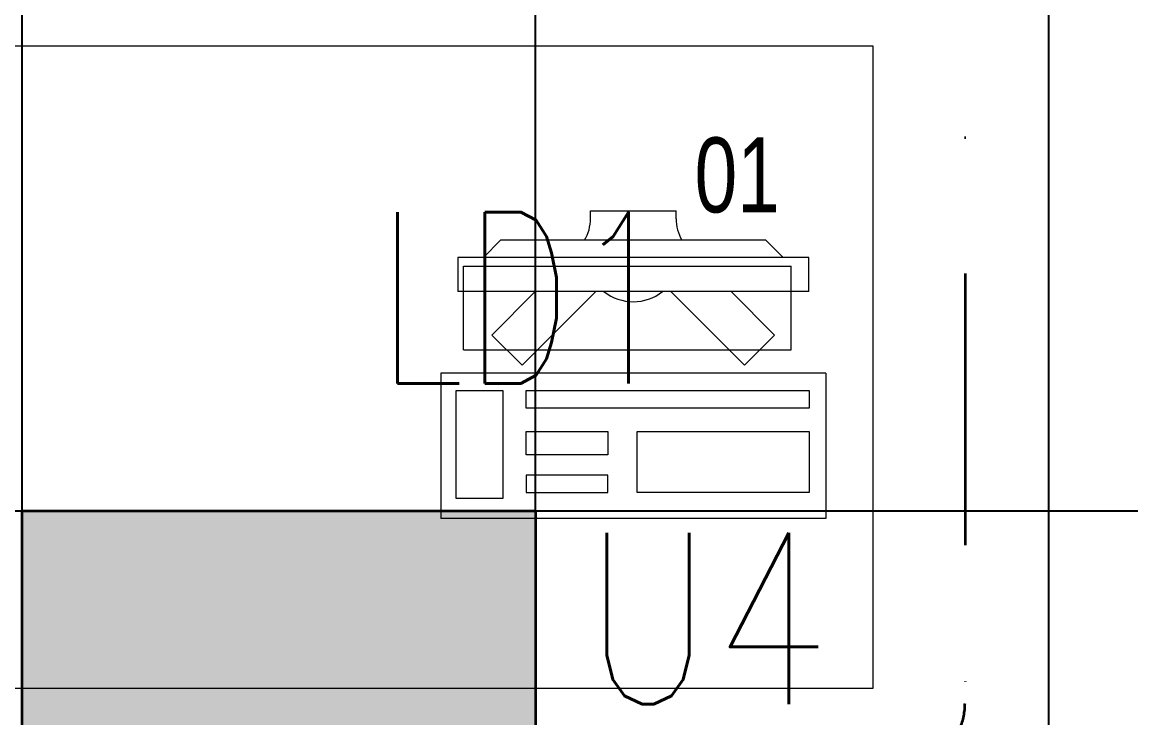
# Model space of a CAD drawing. Header units: inches. Extents: x -12418 to 183584, y -29325 to 19878.
# Drawn here: x 20400 to 21696, y -9242 to -8430 of the extents above; entities that cross this region are included whole.
import ezdxf
from ezdxf.enums import TextEntityAlignment as Align

# ---------------------------------------------------------------- set-up
doc = ezdxf.new("R2010")
doc.units = ezdxf.units.IN
doc.header["$LTSCALE"] = 25
doc.header["$MEASUREMENT"] = 0
doc.linetypes.add('DASHDOT', pattern=[25.4, 12.7, -6.35, 0, -6.35])
doc.layers.get('0').update_dxf_attribs({"color": 8})
for name, color, linetype, lineweight in [('00-Ground Floor$0$72_EGR_EQP_TAG', 142, 'Continuous', 5), ('00-Ground Floor$0$LOADING', 253, 'Continuous', 5), ('E-LITE-CIRC', 6, 'Continuous', 25), ('E-LITE-CIRC-NUMB', 6, 'Continuous', 25), ('E-LITE-CLNG', 150, 'Continuous', 35), ('E-LITE-CLNG-CNDT', 6, 'DASHDOT', 35), ('E-LITE-CTRL', 6, 'Continuous', 25), ('E-LITE-IDEN', 6, 'Continuous', 25)]:
    doc.layers.add(name, color=color, linetype=linetype, lineweight=lineweight)
doc.layers.add('00-Ground Floor$0$False Ceiling', color=251, linetype='Continuous')
doc.styles.add('00-Ground Floor$0$X3G_ENTITY_257CFD', font='swisscl.ttf', dxfattribs={"height": 200})
doc.styles.add('DC_Simplex', font='SIMPLEX.shx', dxfattribs={"width": 0.7})

# ---------------------------------------------------------------- blocks, each defined once
blk = doc.blocks.new('00-Ground Floor$0$ITCWLS1-P')
at = {"layer": '00-Ground Floor$0$LOADING'}
for p, q in [((-0.17, 0.45), (-0.17, 0)), ((-0.17, 0.45), (0, 0.45)), ((0, 0.45), (0, 0)), ((-0.2651, 0.43, 0), (-0.3051, 0.43, 0)), ((-0.3051, 0.43, 0), (-0.3051, 0.02, 0)), ((-0.2651, 0.43, 0), (-0.2651, 0.02, 0)), ((-0.1496, 0.4305), (-0.1291, 0.4305)), ((-0.1291, 0.4305), (-0.1291, 0.4089)), ((-0.197, 0.4094), (-0.295, 0.4094)), ((-0.295, 0.0264), (-0.295, 0.4094)), ((-0.197, 0.0264), (-0.197, 0.4094)), ((-0.3251, 0.38, 0), (-0.3051, 0.4, 0)), ((-0.3251, 0.38, 0), (-0.3251, 0.07, 0)), ((-0.3503, 0.275), (-0.3596, 0.275)), ((-0.3596, 0.175), (-0.3596, 0.275)), ((-0.3503, 0.175), (-0.3596, 0.175)), ((-0.3251, 0.07, 0), (-0.3051, 0.05, 0)), ((-0.197, 0.0264), (-0.295, 0.0264)), ((-0.3051, 0.02, 0), (-0.2651, 0.02, 0)), ((-0.17, 0), (0, 0))]:
    blk.add_line(p, q, dxfattribs=at)
at = {"layer": '00-Ground Floor$0$LOADING', "extrusion": (2.48281e-10, 3.18408e-10, -1)}
for p, q in [((-0.2651, 0.3395), (-0.2144, 0.3902)), ((-0.1791, 0.3548), (-0.2144, 0.3902)), ((-0.2651, 0.2688), (-0.1791, 0.3548))]:
    blk.add_line(p, q, dxfattribs=at)
at = {"layer": '00-Ground Floor$0$LOADING', "extrusion": (2.48281e-10, -3.18408e-10, -1)}
for p, q in [((-0.2651, 0.1812), (-0.1791, 0.0952)), ((-0.2651, 0.1105), (-0.2144, 0.0598)), ((-0.1791, 0.0952), (-0.2144, 0.0598))]:
    blk.add_line(p, q, dxfattribs=at)
at = {"layer": '00-Ground Floor$0$LOADING'}
for points in [[(-0.1291, 0.4089), (-0.1291, 0.1), (-0.1496, 0.1), (-0.1496, 0.4305)], [(-0.1496, 0.1), (-0.1496, 0.1), (-0.1496, 0.1), (-0.1496, 0.1), (-0.1496, 0.1), (-0.1496, 0.1), (-0.1496, 0.1), (-0.1496, 0.1), (-0.1496, 0.1)], [(-0.1496, 0.1), (-0.1496, 0.1), (-0.1496, 0.1), (-0.1496, 0.1), (-0.1496, 0.1), (-0.1496, 0.1), (-0.1496, 0.1), (-0.1496, 0.1), (-0.1496, 0.1), (-0.1496, 0.1), (-0.1496, 0.1), (-0.1496, 0.1), (-0.1496, 0.1), (-0.1496, 0.1), (-0.1496, 0.1), (-0.1496, 0.1), (-0.1496, 0.1), (-0.1496, 0.1)], [(-0.1496, 0.1), (-0.1496, 0.1), (-0.1496, 0.1), (-0.1496, 0.1), (-0.1496, 0.1), (-0.1496, 0.1), (-0.1496, 0.1), (-0.1496, 0.1), (-0.1496, 0.1), (-0.1496, 0.1)], [(-0.1496, 0.1), (-0.1496, 0.1), (-0.1496, 0.1), (-0.1496, 0.1), (-0.1496, 0.1), (-0.1496, 0.1), (-0.1496, 0.1)], [(-0.1496, 0.1), (-0.1496, 0.1), (-0.1496, 0.1), (-0.1496, 0.1), (-0.1496, 0.1), (-0.1496, 0.1), (-0.1496, 0.1), (-0.1496, 0.1), (-0.1496, 0.1), (-0.1496, 0.1)], [(-0.1496, 0.1), (-0.1496, 0.1), (-0.1496, 0.1), (-0.1496, 0.1), (-0.1496, 0.1), (-0.1496, 0.1), (-0.1496, 0.1), (-0.1496, 0.1), (-0.1496, 0.1), (-0.1496, 0.1), (-0.1496, 0.1), (-0.1496, 0.1), (-0.1496, 0.1), (-0.1496, 0.1), (-0.1496, 0.1)], [(-0.1496, 0.1), (-0.1496, 0.1), (-0.1496, 0.1), (-0.1496, 0.1), (-0.1496, 0.1), (-0.1496, 0.1), (-0.1496, 0.1), (-0.1496, 0.1), (-0.1496, 0.1), (-0.1496, 0.1)], [(-0.1496, 0.1), (-0.1496, 0.1), (-0.1496, 0.1), (-0.1496, 0.1), (-0.1496, 0.1), (-0.1496, 0.1), (-0.1496, 0.1), (-0.1496, 0.1), (-0.1496, 0.1), (-0.1496, 0.1)], [(-0.1496, 0.1), (-0.1496, 0.1), (-0.1496, 0.1), (-0.1496, 0.1), (-0.1496, 0.1), (-0.1496, 0.1), (-0.1496, 0.1), (-0.1496, 0.1), (-0.1496, 0.1), (-0.1496, 0.1), (-0.1496, 0.1), (-0.1496, 0.1), (-0.1496, 0.1), (-0.1496, 0.1), (-0.1496, 0.1), (-0.1496, 0.1), (-0.1496, 0.1), (-0.1496, 0.1), (-0.1496, 0.1), (-0.1496, 0.1), (-0.1496, 0.1), (-0.1496, 0.1), (-0.1496, 0.1), (-0.1496, 0.1), (-0.1496, 0.1), (-0.1496, 0.1), (-0.1496, 0.1), (-0.1496, 0.1), (-0.1496, 0.1), (-0.1496, 0.1), (-0.1496, 0.1), (-0.1496, 0.1), (-0.1496, 0.1), (-0.1496, 0.1), (-0.1496, 0.1), (-0.1496, 0.1), (-0.1496, 0.1), (-0.1496, 0.1), (-0.1496, 0.1), (-0.1496, 0.1), (-0.1496, 0.1), (-0.1496, 0.1), (-0.1496, 0.1), (-0.1496, 0.1), (-0.1496, 0.1), (-0.1496, 0.1), (-0.1496, 0.1), (-0.1496, 0.1), (-0.1496, 0.1), (-0.1496, 0.1), (-0.1496, 0.1), (-0.1496, 0.1), (-0.1496, 0.1), (-0.1496, 0.1)], [(-0.1496, 0.1), (-0.1496, 0.1), (-0.1496, 0.1), (-0.1496, 0.1), (-0.1496, 0.1), (-0.1496, 0.1), (-0.1496, 0.1), (-0.1496, 0.1), (-0.1496, 0.1), (-0.1496, 0.1), (-0.1496, 0.1), (-0.1496, 0.1), (-0.1496, 0.1), (-0.1496, 0.1), (-0.1496, 0.1), (-0.1496, 0.1), (-0.1496, 0.1), (-0.1496, 0.1), (-0.1496, 0.1), (-0.1496, 0.1), (-0.1496, 0.1), (-0.1496, 0.1), (-0.1496, 0.1), (-0.1496, 0.1), (-0.1496, 0.1), (-0.1496, 0.1), (-0.1496, 0.1), (-0.1496, 0.1), (-0.1496, 0.1), (-0.1496, 0.1), (-0.1496, 0.1), (-0.1496, 0.1), (-0.1496, 0.1), (-0.1496, 0.1), (-0.1496, 0.1), (-0.1496, 0.1), (-0.1496, 0.1), (-0.1496, 0.1), (-0.1496, 0.1), (-0.1496, 0.1), (-0.1496, 0.1), (-0.1496, 0.1), (-0.1496, 0.1), (-0.1496, 0.1), (-0.1496, 0.1), (-0.1496, 0.1), (-0.1496, 0.1), (-0.1496, 0.1), (-0.1496, 0.1), (-0.1496, 0.1), (-0.1496, 0.1), (-0.1496, 0.1), (-0.1496, 0.1), (-0.1496, 0.1), (-0.1496, 0.1), (-0.1496, 0.1), (-0.1496, 0.1), (-0.1496, 0.1), (-0.1496, 0.1), (-0.1496, 0.1), (-0.1496, 0.1), (-0.1496, 0.1), (-0.1496, 0.1), (-0.1496, 0.1), (-0.1496, 0.1), (-0.1496, 0.1), (-0.1496, 0.1), (-0.1496, 0.1), (-0.1496, 0.1), (-0.1496, 0.1), (-0.1496, 0.1), (-0.1496, 0.1), (-0.1496, 0.1), (-0.1496, 0.1), (-0.1496, 0.1), (-0.1496, 0.1), (-0.1496, 0.1), (-0.1496, 0.1), (-0.1496, 0.1), (-0.1496, 0.1), (-0.1496, 0.1), (-0.1496, 0.1), (-0.1496, 0.1), (-0.1496, 0.1), (-0.1496, 0.1), (-0.1496, 0.1), (-0.1496, 0.1), (-0.1496, 0.1), (-0.1496, 0.1)], [(-0.1496, 0.1), (-0.1496, 0.1), (-0.1496, 0.1), (-0.1496, 0.1), (-0.1496, 0.1), (-0.1496, 0.1), (-0.1496, 0.1), (-0.1496, 0.1), (-0.1496, 0.1), (-0.1496, 0.1), (-0.1496, 0.1), (-0.1496, 0.1)], [(-0.1496, 0.1), (-0.1496, 0.1), (-0.1496, 0.1), (-0.1496, 0.1), (-0.1496, 0.1), (-0.1496, 0.1), (-0.1496, 0.1)], [(-0.1496, 0.1), (-0.1496, 0.1), (-0.1496, 0.1), (-0.1496, 0.1), (-0.1496, 0.1), (-0.1496, 0.1), (-0.1496, 0.1), (-0.1496, 0.1), (-0.1496, 0.1), (-0.1496, 0.1), (-0.1496, 0.1), (-0.1496, 0.1), (-0.1496, 0.1), (-0.1496, 0.1), (-0.1496, 0.1), (-0.1496, 0.1), (-0.1496, 0.1)], [(-0.1496, 0.1), (-0.1496, 0.1), (-0.1496, 0.1), (-0.1496, 0.1), (-0.1496, 0.1), (-0.1496, 0.1), (-0.1496, 0.1), (-0.1496, 0.1), (-0.1496, 0.1), (-0.1496, 0.1), (-0.1496, 0.1), (-0.1496, 0.1), (-0.1496, 0.1), (-0.1496, 0.1), (-0.1496, 0.1), (-0.1496, 0.1), (-0.1496, 0.1), (-0.1496, 0.1), (-0.1496, 0.1), (-0.1496, 0.1), (-0.1496, 0.1), (-0.1496, 0.1), (-0.1496, 0.1), (-0.1496, 0.1), (-0.1496, 0.1), (-0.1496, 0.1), (-0.1496, 0.1), (-0.1496, 0.1), (-0.1496, 0.1), (-0.1496, 0.1), (-0.1496, 0.1), (-0.1496, 0.1), (-0.1496, 0.1), (-0.1496, 0.1), (-0.1496, 0.1), (-0.1496, 0.1), (-0.1496, 0.1), (-0.1496, 0.1), (-0.1496, 0.1), (-0.1496, 0.1), (-0.1496, 0.1), (-0.1496, 0.1), (-0.1496, 0.1), (-0.1496, 0.1), (-0.1496, 0.1), (-0.1496, 0.1), (-0.1496, 0.1), (-0.1496, 0.1), (-0.1496, 0.1), (-0.1496, 0.1), (-0.1496, 0.1), (-0.1496, 0.1), (-0.1496, 0.1), (-0.1496, 0.1), (-0.1496, 0.1), (-0.1496, 0.1), (-0.1496, 0.1), (-0.1496, 0.1), (-0.1496, 0.1), (-0.1496, 0.1), (-0.1496, 0.1), (-0.1496, 0.1), (-0.1496, 0.1), (-0.1496, 0.1), (-0.1496, 0.1), (-0.1496, 0.1), (-0.1496, 0.1), (-0.1496, 0.1), (-0.1496, 0.1), (-0.1496, 0.1), (-0.1496, 0.1), (-0.1496, 0.1), (-0.1496, 0.1), (-0.1496, 0.1), (-0.1496, 0.1), (-0.1496, 0.1), (-0.1496, 0.1), (-0.1496, 0.1), (-0.1496, 0.1), (-0.1496, 0.1), (-0.1496, 0.1), (-0.1496, 0.1), (-0.1496, 0.1), (-0.1496, 0.1), (-0.1496, 0.1), (-0.1496, 0.1), (-0.1496, 0.1), (-0.1496, 0.1), (-0.1496, 0.1), (-0.1496, 0.1), (-0.1496, 0.1), (-0.1496, 0.1), (-0.1496, 0.1), (-0.1496, 0.1), (-0.1496, 0.1), (-0.1496, 0.1), (-0.1496, 0.1), (-0.1496, 0.1), (-0.1496, 0.1), (-0.1496, 0.1), (-0.1496, 0.1), (-0.1496, 0.1), (-0.1496, 0.1), (-0.1496, 0.1), (-0.1496, 0.1), (-0.1496, 0.1), (-0.1496, 0.1), (-0.1496, 0.1), (-0.1496, 0.1), (-0.1496, 0.1), (-0.1496, 0.1)], [(-0.1496, 0.1), (-0.1496, 0.1), (-0.1496, 0.1), (-0.1496, 0.1), (-0.1496, 0.1), (-0.1496, 0.1), (-0.1496, 0.1), (-0.1496, 0.1)]]:
    blk.add_lwpolyline(points, dxfattribs=at)
for points in [[(-0.1019, 0.4305), (-0.0304, 0.4305), (-0.0304, 0.2294), (-0.1019, 0.2294)], [(-0.1019, 0.1954), (-0.0747, 0.1954), (-0.0747, 0.1), (-0.1019, 0.1)], [(-0.0304, 0.1954), (-0.0508, 0.1954), (-0.0508, 0.1), (-0.0304, 0.1)], [(-0.1496, 0.1), (-0.1496, 0.1), (-0.1496, 0.1), (-0.1496, 0.1), (-0.1496, 0.1), (-0.1496, 0.1), (-0.1496, 0.1), (-0.1496, 0.1), (-0.1496, 0.1), (-0.1496, 0.1), (-0.1496, 0.1), (-0.1496, 0.1), (-0.1496, 0.1), (-0.1496, 0.1), (-0.1496, 0.1), (-0.1496, 0.1), (-0.1496, 0.1), (-0.1496, 0.1), (-0.1496, 0.1), (-0.1496, 0.1), (-0.1496, 0.1), (-0.1496, 0.1), (-0.1496, 0.1), (-0.1496, 0.1), (-0.1496, 0.1), (-0.1496, 0.1), (-0.1496, 0.1), (-0.1496, 0.1), (-0.1496, 0.1), (-0.1496, 0.1), (-0.1496, 0.1), (-0.1496, 0.1), (-0.1496, 0.1), (-0.1496, 0.1), (-0.1496, 0.1), (-0.1496, 0.1), (-0.1496, 0.1), (-0.1496, 0.1), (-0.1496, 0.1), (-0.1496, 0.1), (-0.1496, 0.1), (-0.1496, 0.1), (-0.1496, 0.1), (-0.1496, 0.1), (-0.1496, 0.1), (-0.1496, 0.1), (-0.1496, 0.1), (-0.1496, 0.1), (-0.1496, 0.1), (-0.1496, 0.1), (-0.1496, 0.1), (-0.1496, 0.1), (-0.1496, 0.1), (-0.1496, 0.1), (-0.1496, 0.1), (-0.1496, 0.1), (-0.1496, 0.1), (-0.1496, 0.1), (-0.1496, 0.1), (-0.1496, 0.1), (-0.1496, 0.1), (-0.1496, 0.1), (-0.1496, 0.1), (-0.1496, 0.1), (-0.1496, 0.1), (-0.1496, 0.1), (-0.1496, 0.1), (-0.1496, 0.1), (-0.1496, 0.1), (-0.1496, 0.1), (-0.1496, 0.1), (-0.1496, 0.1), (-0.1496, 0.1), (-0.1496, 0.1), (-0.1496, 0.1), (-0.1496, 0.1), (-0.1496, 0.1), (-0.1496, 0.1), (-0.1496, 0.1), (-0.1496, 0.1), (-0.1496, 0.1), (-0.1496, 0.1), (-0.1496, 0.1), (-0.1496, 0.1), (-0.1496, 0.1), (-0.1496, 0.1), (-0.1496, 0.1), (-0.1496, 0.1), (-0.1496, 0.1), (-0.1496, 0.1), (-0.1496, 0.1), (-0.1496, 0.1), (-0.1496, 0.1), (-0.1496, 0.1), (-0.1496, 0.1), (-0.1496, 0.1), (-0.1496, 0.1), (-0.1496, 0.1), (-0.1496, 0.1), (-0.1496, 0.1), (-0.1496, 0.1), (-0.1496, 0.1), (-0.1496, 0.1), (-0.1496, 0.1), (-0.1496, 0.1), (-0.1496, 0.1), (-0.1496, 0.1), (-0.1496, 0.1), (-0.1496, 0.1), (-0.1496, 0.1), (-0.1496, 0.1), (-0.1496, 0.1), (-0.1496, 0.1), (-0.1496, 0.1), (-0.1496, 0.1), (-0.1496, 0.1), (-0.1496, 0.1), (-0.1496, 0.1), (-0.1496, 0.1), (-0.1496, 0.1), (-0.1496, 0.1), (-0.1496, 0.1), (-0.1496, 0.1), (-0.1496, 0.1), (-0.1496, 0.1), (-0.1496, 0.1), (-0.1496, 0.1), (-0.1496, 0.1), (-0.1496, 0.1), (-0.1496, 0.1), (-0.1496, 0.1), (-0.1496, 0.1), (-0.1496, 0.1), (-0.1496, 0.1), (-0.1496, 0.1), (-0.1496, 0.1), (-0.1496, 0.1), (-0.1496, 0.1), (-0.1496, 0.1), (-0.1496, 0.1), (-0.1496, 0.1), (-0.1496, 0.1), (-0.1496, 0.1), (-0.1496, 0.1), (-0.1496, 0.1), (-0.1496, 0.1), (-0.1496, 0.1), (-0.1496, 0.1), (-0.1496, 0.1), (-0.1496, 0.1), (-0.1496, 0.1), (-0.1496, 0.1), (-0.1496, 0.1), (-0.1496, 0.1), (-0.1496, 0.1), (-0.1496, 0.1), (-0.1496, 0.1), (-0.1496, 0.1), (-0.1496, 0.1), (-0.1496, 0.1), (-0.1496, 0.1), (-0.1496, 0.1), (-0.1496, 0.1), (-0.1496, 0.1), (-0.1496, 0.1), (-0.1496, 0.1), (-0.1496, 0.1), (-0.1496, 0.1), (-0.1496, 0.1), (-0.1496, 0.1), (-0.1496, 0.1), (-0.1496, 0.1), (-0.1496, 0.1), (-0.1496, 0.1), (-0.1496, 0.1), (-0.1496, 0.1), (-0.1496, 0.1), (-0.1496, 0.1), (-0.1496, 0.1), (-0.1496, 0.1), (-0.1496, 0.1), (-0.1496, 0.1), (-0.1496, 0.1), (-0.1496, 0.1), (-0.1496, 0.1), (-0.1496, 0.1), (-0.1496, 0.1), (-0.1496, 0.1), (-0.1496, 0.1), (-0.1496, 0.1), (-0.1496, 0.1), (-0.1496, 0.1), (-0.1496, 0.1), (-0.1496, 0.1), (-0.1496, 0.1), (-0.1496, 0.1), (-0.1496, 0.1), (-0.1496, 0.1), (-0.1496, 0.1), (-0.1496, 0.1), (-0.1496, 0.1), (-0.1496, 0.1), (-0.1496, 0.1), (-0.1496, 0.1), (-0.1496, 0.1), (-0.1496, 0.1), (-0.1496, 0.1), (-0.1496, 0.1), (-0.1496, 0.1), (-0.1496, 0.1), (-0.1496, 0.1), (-0.1496, 0.1), (-0.1496, 0.1), (-0.1496, 0.1), (-0.1496, 0.1), (-0.1496, 0.1), (-0.1496, 0.1), (-0.1496, 0.1), (-0.1496, 0.1), (-0.1496, 0.1), (-0.1496, 0.1), (-0.1496, 0.1), (-0.1496, 0.1), (-0.1496, 0.1), (-0.1496, 0.1), (-0.1496, 0.1), (-0.1496, 0.1), (-0.1496, 0.1), (-0.1496, 0.1), (-0.1496, 0.1), (-0.1496, 0.1), (-0.1496, 0.1), (-0.1496, 0.1), (-0.1496, 0.1), (-0.1496, 0.1), (-0.1496, 0.1), (-0.1496, 0.1), (-0.1496, 0.1), (-0.1496, 0.1), (-0.1496, 0.1), (-0.1496, 0.1), (-0.1496, 0.1), (-0.1496, 0.1), (-0.1496, 0.1), (-0.1496, 0.1), (-0.1496, 0.1), (-0.1496, 0.1), (-0.1496, 0.1), (-0.1496, 0.1), (-0.1496, 0.1), (-0.1496, 0.1), (-0.1496, 0.1), (-0.1496, 0.1), (-0.1496, 0.1), (-0.1496, 0.1), (-0.1496, 0.1), (-0.1496, 0.1), (-0.1496, 0.1), (-0.1496, 0.1), (-0.1496, 0.1), (-0.1496, 0.1), (-0.1496, 0.1), (-0.1496, 0.1), (-0.1496, 0.1), (-0.1496, 0.1), (-0.1496, 0.1), (-0.1496, 0.1), (-0.1496, 0.1), (-0.1496, 0.1), (-0.1496, 0.1), (-0.1496, 0.1), (-0.1496, 0.1), (-0.1496, 0.1), (-0.1496, 0.1), (-0.1496, 0.1), (-0.1496, 0.1), (-0.1496, 0.1)], [(-0.1496, 0.1), (-0.1496, 0.1), (-0.1496, 0.1), (-0.1496, 0.1), (-0.1496, 0.1), (-0.1496, 0.1), (-0.1496, 0.1), (-0.1496, 0.1), (-0.1496, 0.1), (-0.1496, 0.1), (-0.1496, 0.1), (-0.1496, 0.1), (-0.1496, 0.1), (-0.1496, 0.1), (-0.1496, 0.1), (-0.1496, 0.1), (-0.1496, 0.1), (-0.1496, 0.1), (-0.1496, 0.1), (-0.1496, 0.1), (-0.1496, 0.1), (-0.1496, 0.1), (-0.1496, 0.1), (-0.1496, 0.1), (-0.1496, 0.1), (-0.1496, 0.1), (-0.1496, 0.1), (-0.1496, 0.1), (-0.1496, 0.1), (-0.1496, 0.1), (-0.1496, 0.1), (-0.1496, 0.1), (-0.1496, 0.1), (-0.1496, 0.1), (-0.1496, 0.1), (-0.1496, 0.1), (-0.1496, 0.1), (-0.1496, 0.1), (-0.1496, 0.1), (-0.1496, 0.1), (-0.1496, 0.1), (-0.1496, 0.1), (-0.1496, 0.1), (-0.1496, 0.1), (-0.1496, 0.1), (-0.1496, 0.1), (-0.1496, 0.1), (-0.1496, 0.1), (-0.1496, 0.1), (-0.1496, 0.1), (-0.1496, 0.1), (-0.1496, 0.1), (-0.1496, 0.1), (-0.1496, 0.1), (-0.1496, 0.1), (-0.1496, 0.1), (-0.1496, 0.1), (-0.1496, 0.1), (-0.1496, 0.1), (-0.1496, 0.1), (-0.1496, 0.1), (-0.1496, 0.1), (-0.1496, 0.1), (-0.1496, 0.1), (-0.1496, 0.1), (-0.1496, 0.1), (-0.1496, 0.1), (-0.1496, 0.1), (-0.1496, 0.1), (-0.1496, 0.1), (-0.1496, 0.1), (-0.1496, 0.1), (-0.1496, 0.1), (-0.1496, 0.1), (-0.1496, 0.1), (-0.1496, 0.1), (-0.1496, 0.1), (-0.1496, 0.1), (-0.1496, 0.1), (-0.1496, 0.1), (-0.1496, 0.1), (-0.1496, 0.1), (-0.1496, 0.1), (-0.1496, 0.1), (-0.1496, 0.1), (-0.1496, 0.1), (-0.1496, 0.1), (-0.1496, 0.1), (-0.1496, 0.1), (-0.1496, 0.1), (-0.1496, 0.1), (-0.1496, 0.1), (-0.1496, 0.1), (-0.1496, 0.1), (-0.1496, 0.1), (-0.1496, 0.1), (-0.1496, 0.1), (-0.1496, 0.1), (-0.1496, 0.1), (-0.1496, 0.1), (-0.1496, 0.1), (-0.1496, 0.1), (-0.1496, 0.1), (-0.1496, 0.1), (-0.1496, 0.1), (-0.1496, 0.1), (-0.1496, 0.1), (-0.1496, 0.1), (-0.1496, 0.1), (-0.1496, 0.1), (-0.1496, 0.1), (-0.1496, 0.1), (-0.1496, 0.1), (-0.1496, 0.1), (-0.1496, 0.1), (-0.1496, 0.1), (-0.1496, 0.1), (-0.1496, 0.1), (-0.1496, 0.1), (-0.1496, 0.1), (-0.1496, 0.1), (-0.1496, 0.1), (-0.1496, 0.1), (-0.1496, 0.1), (-0.1496, 0.1), (-0.1496, 0.1), (-0.1496, 0.1), (-0.1496, 0.1), (-0.1496, 0.1), (-0.1496, 0.1), (-0.1496, 0.1), (-0.1496, 0.1), (-0.1496, 0.1), (-0.1496, 0.1), (-0.1496, 0.1), (-0.1496, 0.1), (-0.1496, 0.1), (-0.1496, 0.1), (-0.1496, 0.1), (-0.1496, 0.1), (-0.1496, 0.1), (-0.1496, 0.1), (-0.1496, 0.1), (-0.1496, 0.1), (-0.1496, 0.1), (-0.1496, 0.1), (-0.1496, 0.1), (-0.1496, 0.1), (-0.1496, 0.1), (-0.1496, 0.1), (-0.1496, 0.1), (-0.1496, 0.1), (-0.1496, 0.1), (-0.1496, 0.1), (-0.1496, 0.1), (-0.1496, 0.1), (-0.1496, 0.1), (-0.1496, 0.1), (-0.1496, 0.1), (-0.1496, 0.1), (-0.1496, 0.1), (-0.1496, 0.1), (-0.1496, 0.1), (-0.1496, 0.1), (-0.1496, 0.1), (-0.1496, 0.1), (-0.1496, 0.1), (-0.1496, 0.1), (-0.1496, 0.1), (-0.1496, 0.1), (-0.1496, 0.1), (-0.1496, 0.1), (-0.1496, 0.1), (-0.1496, 0.1), (-0.1496, 0.1), (-0.1496, 0.1), (-0.1496, 0.1), (-0.1496, 0.1), (-0.1496, 0.1), (-0.1496, 0.1), (-0.1496, 0.1), (-0.1496, 0.1), (-0.1496, 0.1), (-0.1496, 0.1), (-0.1496, 0.1), (-0.1496, 0.1), (-0.1496, 0.1), (-0.1496, 0.1), (-0.1496, 0.1), (-0.1496, 0.1), (-0.1496, 0.1), (-0.1496, 0.1), (-0.1496, 0.1), (-0.1496, 0.1), (-0.1496, 0.1), (-0.1496, 0.1), (-0.1496, 0.1), (-0.1496, 0.1), (-0.1496, 0.1), (-0.1496, 0.1), (-0.1496, 0.1), (-0.1496, 0.1), (-0.1496, 0.1), (-0.1496, 0.1), (-0.1496, 0.1), (-0.1496, 0.1), (-0.1496, 0.1), (-0.1496, 0.1), (-0.1496, 0.1), (-0.1496, 0.1), (-0.1496, 0.1), (-0.1496, 0.1), (-0.1496, 0.1), (-0.1496, 0.1)], [(-0.1496, 0.1), (-0.1496, 0.1), (-0.1496, 0.1), (-0.1496, 0.1), (-0.1496, 0.1), (-0.1496, 0.1), (-0.1496, 0.1), (-0.1496, 0.1), (-0.1496, 0.1), (-0.1496, 0.1), (-0.1496, 0.1), (-0.1496, 0.1), (-0.1496, 0.1), (-0.1496, 0.1), (-0.1496, 0.1), (-0.1496, 0.1), (-0.1496, 0.1), (-0.1496, 0.1), (-0.1496, 0.1), (-0.1496, 0.1), (-0.1496, 0.1), (-0.1496, 0.1), (-0.1496, 0.1), (-0.1496, 0.1), (-0.1496, 0.1), (-0.1496, 0.1), (-0.1496, 0.1), (-0.1496, 0.1), (-0.1496, 0.1), (-0.1496, 0.1), (-0.1496, 0.1), (-0.1496, 0.1), (-0.1496, 0.1), (-0.1496, 0.1), (-0.1496, 0.1), (-0.1496, 0.1), (-0.1496, 0.1), (-0.1496, 0.1), (-0.1496, 0.1), (-0.1496, 0.1), (-0.1496, 0.1), (-0.1496, 0.1), (-0.1496, 0.1), (-0.1496, 0.1), (-0.1496, 0.1), (-0.1496, 0.1), (-0.1496, 0.1), (-0.1496, 0.1), (-0.1496, 0.1), (-0.1496, 0.1), (-0.1496, 0.1), (-0.1496, 0.1), (-0.1496, 0.1), (-0.1496, 0.1), (-0.1496, 0.1), (-0.1496, 0.1), (-0.1496, 0.1), (-0.1496, 0.1), (-0.1496, 0.1), (-0.1496, 0.1), (-0.1496, 0.1), (-0.1496, 0.1), (-0.1496, 0.1), (-0.1496, 0.1), (-0.1496, 0.1), (-0.1496, 0.1), (-0.1496, 0.1), (-0.1496, 0.1), (-0.1496, 0.1), (-0.1496, 0.1), (-0.1496, 0.1), (-0.1496, 0.1), (-0.1496, 0.1), (-0.1496, 0.1), (-0.1496, 0.1), (-0.1496, 0.1), (-0.1496, 0.1), (-0.1496, 0.1), (-0.1496, 0.1), (-0.1496, 0.1), (-0.1496, 0.1), (-0.1496, 0.1), (-0.1496, 0.1), (-0.1496, 0.1), (-0.1496, 0.1), (-0.1496, 0.1), (-0.1496, 0.1), (-0.1496, 0.1), (-0.1496, 0.1), (-0.1496, 0.1), (-0.1496, 0.1), (-0.1496, 0.1), (-0.1496, 0.1), (-0.1496, 0.1), (-0.1496, 0.1), (-0.1496, 0.1), (-0.1496, 0.1), (-0.1496, 0.1), (-0.1496, 0.1), (-0.1496, 0.1), (-0.1496, 0.1), (-0.1496, 0.1), (-0.1496, 0.1), (-0.1496, 0.1), (-0.1496, 0.1), (-0.1496, 0.1), (-0.1496, 0.1), (-0.1496, 0.1), (-0.1496, 0.1), (-0.1496, 0.1), (-0.1496, 0.1), (-0.1496, 0.1), (-0.1496, 0.1), (-0.1496, 0.1), (-0.1496, 0.1), (-0.1496, 0.1), (-0.1496, 0.1), (-0.1496, 0.1), (-0.1496, 0.1), (-0.1496, 0.1), (-0.1496, 0.1), (-0.1496, 0.1), (-0.1496, 0.1), (-0.1496, 0.1), (-0.1496, 0.1), (-0.1496, 0.1), (-0.1496, 0.1), (-0.1496, 0.1), (-0.1496, 0.1), (-0.1496, 0.1), (-0.1496, 0.1), (-0.1496, 0.1), (-0.1496, 0.1), (-0.1496, 0.1), (-0.1496, 0.1), (-0.1496, 0.1), (-0.1496, 0.1), (-0.1496, 0.1), (-0.1496, 0.1), (-0.1496, 0.1), (-0.1496, 0.1), (-0.1496, 0.1), (-0.1496, 0.1), (-0.1496, 0.1), (-0.1496, 0.1), (-0.1496, 0.1), (-0.1496, 0.1), (-0.1496, 0.1), (-0.1496, 0.1), (-0.1496, 0.1), (-0.1496, 0.1), (-0.1496, 0.1), (-0.1496, 0.1), (-0.1496, 0.1), (-0.1496, 0.1), (-0.1496, 0.1), (-0.1496, 0.1), (-0.1496, 0.1), (-0.1496, 0.1), (-0.1496, 0.1), (-0.1496, 0.1), (-0.1496, 0.1), (-0.1496, 0.1), (-0.1496, 0.1), (-0.1496, 0.1), (-0.1496, 0.1), (-0.1496, 0.1), (-0.1496, 0.1), (-0.1496, 0.1), (-0.1496, 0.1), (-0.1496, 0.1), (-0.1496, 0.1), (-0.1496, 0.1), (-0.1496, 0.1), (-0.1496, 0.1), (-0.1496, 0.1), (-0.1496, 0.1), (-0.1496, 0.1), (-0.1496, 0.1), (-0.1496, 0.1), (-0.1496, 0.1), (-0.1496, 0.1), (-0.1496, 0.1), (-0.1496, 0.1), (-0.1496, 0.1), (-0.1496, 0.1), (-0.1496, 0.1), (-0.1496, 0.1), (-0.1496, 0.1), (-0.1496, 0.1), (-0.1496, 0.1), (-0.1496, 0.1), (-0.1496, 0.1), (-0.1496, 0.1), (-0.1496, 0.1), (-0.1496, 0.1), (-0.1496, 0.1), (-0.1496, 0.1), (-0.1496, 0.1), (-0.1496, 0.1), (-0.1496, 0.1), (-0.1496, 0.1), (-0.1496, 0.1), (-0.1496, 0.1), (-0.1496, 0.1), (-0.1496, 0.1), (-0.1496, 0.1), (-0.1496, 0.1), (-0.1496, 0.1), (-0.1496, 0.1), (-0.1496, 0.1), (-0.1496, 0.1), (-0.1496, 0.1), (-0.1496, 0.1), (-0.1496, 0.1), (-0.1496, 0.1), (-0.1496, 0.1), (-0.1496, 0.1), (-0.1496, 0.1)], [(-0.1496, 0.0727), (-0.0236, 0.0727), (-0.0236, 0.0182), (-0.1496, 0.0182)]]:
    blk.add_lwpolyline(points, close=True, dxfattribs=at)
for centre, radius, start, end in [((-0.3503, 0.325), 0.05, 270, 300.3093), ((-0.3089, 0.225), 0.0556, 321.9431, 38.0569), ((-0.3503, 0.125), 0.05, 59.6907, 90)]:
    blk.add_arc(centre, radius, start, end, dxfattribs=at)
blk = doc.blocks.new('00-Ground Floor$0$A$Ce9e1c4c3')
at = {"layer": '00-Ground Floor$0$False Ceiling', "color": 254, "linetype": 'Continuous'}
for p, q in [((-79600, -9957.4), (-79600, -6447.4)), ((-79000, -9957.4), (-79000, -6447.4)), ((-78400, -9957.4), (-78400, -6447.4)), ((-80302.3, -9000), (-76150.5, -9000))]:
    blk.add_line(p, q, dxfattribs=at)
blk = doc.blocks.new('00-Ground Floor')
at = {"layer": '00-Ground Floor$0$LOADING', "elevation": 0}
blk.add_lwpolyline([(21394.7, -9207.4), (21394.7, -8457.4), (19894.7, -8457.4), (19894.7, -9207.4)], close=True, dxfattribs=at)
at = {"layer": '00-Ground Floor$0$False Ceiling', "color": 254}
blk.add_blockref('00-Ground Floor$0$A$Ce9e1c4c3', (100000, 0), dxfattribs=at)
at = {"layer": '00-Ground Floor$0$LOADING', "extrusion": (1.93991e-16, -8.01373e-06, 1), "xscale": 1000.000000000006, "yscale": 1000.000000000006, "zscale": 1000.000000000006, "rotation": 270}
blk.add_blockref('00-Ground Floor$0$ITCWLS1-P', (20889.2, -9009.3, 0.1), dxfattribs=at)
at = {"layer": '00-Ground Floor$0$72_EGR_EQP_TAG', "insert": (21235.7, -8564.2, 0), "char_height": 87.47, "attachment_point": 2, "style": '00-Ground Floor$0$X3G_ENTITY_257CFD'}
blk.add_mtext('01', dxfattribs=at)
blk = doc.blocks.new('*U241')
h = blk.add_hatch(color=254)
h.dxf.hatch_style = 1
h.paths.add_polyline_path([(-300, 300), (-300, -300), (300, -300), (300, 300)])
edge = h.paths.add_edge_path(flags=16)
edge.add_arc((0, 0), 45, 0, 360)
blk.add_lwpolyline([(-300, 300), (-300, -300), (300, -300), (300, 300)], close=True)
blk.add_circle((0, 0), 45)
at = {"layer": 'E-LITE-CIRC-NUMB', "style": 'DC_Simplex', "width": 0.7, "flags": 8}
blk.add_attdef('CIRCUIT', text='', height=200, rotation=0, dxfattribs=at).set_placement((-473.9, 300), align=Align.RIGHT)
at = {"layer": 'E-LITE-CTRL', "style": 'DC_Simplex', "width": 0.7, "flags": 8}
blk.add_attdef('CONTROL', (1118.9, -935), '', height=200, rotation=360, dxfattribs=at)
at = {"layer": 'E-LITE-IDEN', "style": 'DC_Simplex', "width": 0.7, "flags": 8}
blk.add_attdef('TYPE', (-114.6, 448.6), '', height=200, rotation=360, dxfattribs=at)

msp = doc.modelspace()

# ---------------------------------------------------------------- linework, layer by layer
at = {"layer": 'E-LITE-CLNG-CNDT', "color": 1}
msp.add_lwpolyline([(22944.3, -5472.4), (21576.9, -5472.4, 0.414214), (21501.9, -5547.4), (21501.9, -9225, -0.414214), (21426.9, -9300), (21000, -9300)], format="xyb", dxfattribs=at)

# ---------------------------------------------------------------- block references
at = {"layer": 'E-LITE-CLNG'}
ref = msp.add_blockref('*U241', (20700, -9300), dxfattribs=dict(at, xscale=-1))
ref.add_attrib('TYPE', 'LD1', (20814.6, -8851.4), dxfattribs={"layer": 'E-LITE-IDEN', "height": 200, "rotation": 0, "style": 'DC_Simplex', "width": 0.7, "flags": 8})
at = {"layer": 'E-LITE-CLNG-CNDT', "color": 1}
msp.add_blockref('00-Ground Floor', (0, 0), dxfattribs=at)

# ---------------------------------------------------------------- texts
at = {"layer": 'E-LITE-CIRC', "style": 'DC_Simplex', "width": 0.8}
msp.add_text('U4', height=200, rotation=0, dxfattribs=at).set_placement((21056, -9225.8))

doc.saveas('drawing.dxf')
